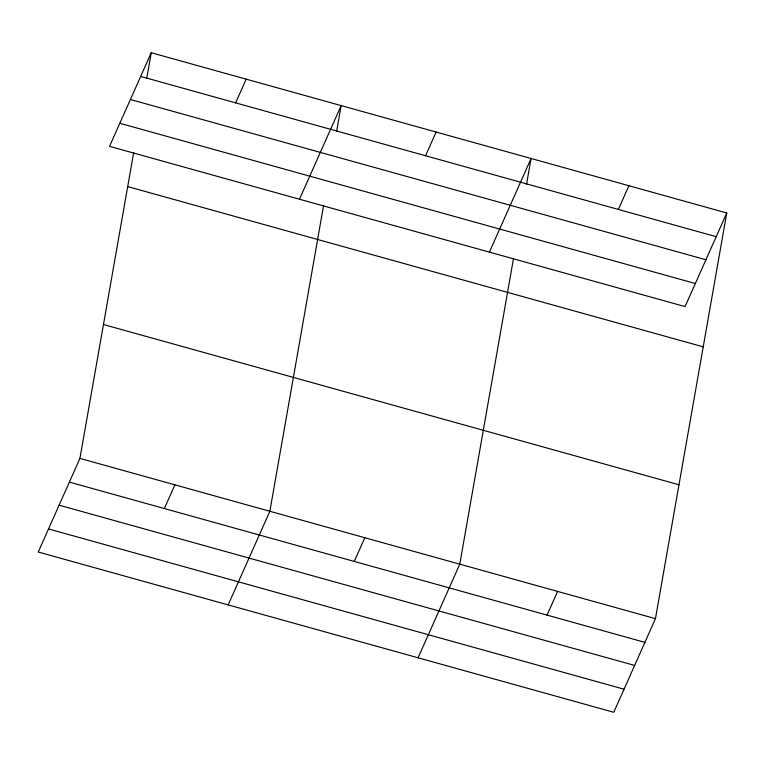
<?xml version="1.0" encoding="UTF-8"?>
<svg xmlns="http://www.w3.org/2000/svg" width="765" height="765" viewBox="0 0 765 765"><rect width="100%" height="100%" fill="white"/><g stroke="black" fill="none" stroke-linecap="round" stroke-linejoin="round"><path stroke-width="1.15" d="M726.75 212.976L685.067 306.602L109.548 146.345L151.231 52.718L726.75 212.976L655.452 618.656L613.769 712.282L38.25 552.024L79.933 458.398L133.693 152.531M146.698 78.556L151.231 52.718M323.614 205.422L269.854 511.278L228.171 604.914M336.619 131.437L341.152 105.599L299.469 199.235M513.535 258.302L459.775 564.168L418.092 657.795M526.53 184.317L531.073 158.489L489.39 252.115M235.639 102.873L246.196 79.158M164.341 508.543L174.898 484.838M425.56 155.754L436.117 132.039M354.262 561.433L364.819 537.719M618.359 209.438L628.916 185.732M547.061 615.117L557.618 591.412M140.674 76.424L716.193 236.681M130.404 99.498L705.923 259.756M119.818 123.27L695.337 283.528M127.707 186.593L703.226 346.851M103.466 324.523L678.985 484.781M79.933 458.398L655.452 618.656M69.386 482.103L644.895 642.361M59.106 505.177L634.625 665.435M48.52 528.95L624.039 689.208"/></g></svg>
